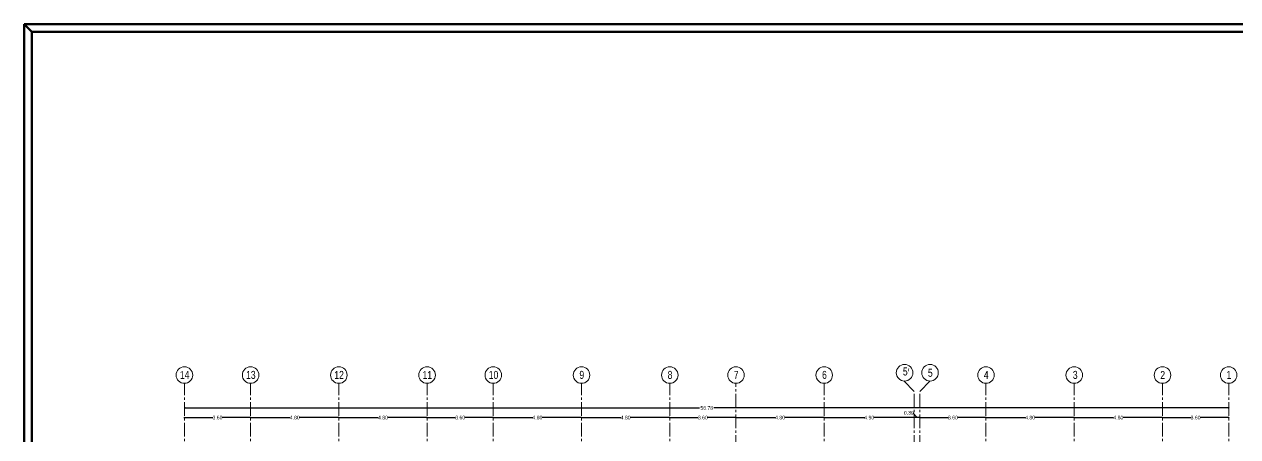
# Model space of a CAD drawing. Extents: x 752 to 1087, y 357 to 811.
# Drawn here: x 852.4 to 918.4, y 788.8 to 811.2 of the extents above; entities that cross this region are included whole.
import ezdxf

# ---------------------------------------------------------------- set-up
doc = ezdxf.new("R2010")
doc.units = 0
doc.header["$MEASUREMENT"] = 0
doc.header["$PDMODE"] = 3
doc.header["$PDSIZE"] = 0.1
doc.linetypes.add('CENTER2', pattern=[1.125, 0.75, -0.125, 0.125, -0.125])
doc.linetypes.add('CENTERX2', pattern=[4, 2.5, -0.5, 0.5, -0.5])
doc.layers.get('0').update_dxf_attribs({"linetype": 'CONTINUOUS', "lineweight": 30})
doc.layers.get('Defpoints').update_dxf_attribs({"linetype": 'CONTINUOUS'})
for name, color, linetype, lineweight in [('axis', 1, 'CENTERX2', 5), ('axis no.', 11, 'CONTINUOUS', 20), ('Dimensions of axis', 11, 'CONTINUOUS', 20), ('UG-BORDER', 20, 'CONTINUOUS', 80)]:
    doc.layers.add(name, color=color, linetype=linetype, lineweight=lineweight)
doc.styles.add('SOSA', font='sosa.shx')
doc.styles.add('SOSA2', font='SOSA.shx', dxfattribs={"width": 0.8})
doc.dimstyles.new('axis dim', dxfattribs={"dimtxt": 0.2, "dimasz": 0.05, "dimexe": 0, "dimexo": 0, "dimgap": 0.001, "dimtad": 0, "dimzin": 0, "dimdsep": 46, "dimtxsty": 'SOSA', "dimblk": 'OBLIQUE', "dimcen": 0, "dimse1": 1, "dimse2": 1, "dimclrd": 256, "dimclre": 256, "dimclrt": 256, "dimadec": 0, "dimazin": 0, "dimtfac": 1, "dimtofl": 0, "dimtmove": 1, "dimatfit": 3, "dimldrblk": 'OBLIQUE', "dimfxl": 0, "dimtolj": 1, "dimtzin": 0, "dimarcsym": 0})

# ---------------------------------------------------------------- blocks, each defined once
blk = doc.blocks.new('_OBLIQUE')
at = {"color": 0, "linetype": 'ByBlock'}
blk.add_line((-0.5, -0.5), (0.5, 0.5), dxfattribs=at)
blk = doc.blocks.new('*D333')
at = {"layer": 'Defpoints', "color": 0, "transparency": 16777216}
for p in [(914.277, 789.846), (914.277, 789.678), (917.877, 789.678)]:
    blk.add_point(p, dxfattribs=at)
at = {"layer": 'Dimensions of axis', "lineweight": -2, "transparency": 16777216}
for p, q in [((914.277, 789.846), (915.829, 789.846)), ((917.877, 789.846), (916.325, 789.846))]:
    blk.add_line(p, q, dxfattribs=at)
at = {"layer": 'Dimensions of axis', "lineweight": -2, "transparency": 16777216, "xscale": 0.05, "yscale": 0.05, "zscale": 0.05, "rotation": 180}
blk.add_blockref('_OBLIQUE', (914.277, 789.846), dxfattribs=at)
at = {"layer": 'Dimensions of axis', "lineweight": -2, "transparency": 16777216, "xscale": 0.05, "yscale": 0.05, "zscale": 0.05}
blk.add_blockref('_OBLIQUE', (917.877, 789.846), dxfattribs=at)
at = {"layer": 'Dimensions of axis', "transparency": 16777216, "insert": (916.077, 789.846), "char_height": 0.2, "attachment_point": 5, "style": 'SOSA'}
blk.add_mtext('\\A1;3.60', dxfattribs=at)
blk = doc.blocks.new('*D334')
at = {"layer": 'Defpoints', "color": 0, "transparency": 16777216}
for p in [(895.877, 789.846), (895.877, 789.519), (900.777, 789.519)]:
    blk.add_point(p, dxfattribs=at)
at = {"layer": 'Dimensions of axis', "lineweight": -2, "transparency": 16777216}
for p, q in [((895.877, 789.846), (898.089, 789.846)), ((900.777, 789.846), (898.565, 789.846))]:
    blk.add_line(p, q, dxfattribs=at)
at = {"layer": 'Dimensions of axis', "lineweight": -2, "transparency": 16777216, "xscale": 0.05, "yscale": 0.05, "zscale": 0.05, "rotation": 180}
blk.add_blockref('_OBLIQUE', (895.877, 789.846), dxfattribs=at)
at = {"layer": 'Dimensions of axis', "lineweight": -2, "transparency": 16777216, "xscale": 0.05, "yscale": 0.05, "zscale": 0.05}
blk.add_blockref('_OBLIQUE', (900.777, 789.846), dxfattribs=at)
at = {"layer": 'Dimensions of axis', "transparency": 16777216, "insert": (898.327, 789.846), "char_height": 0.2, "attachment_point": 5, "style": 'SOSA'}
blk.add_mtext('\\A1;4.90', dxfattribs=at)
blk = doc.blocks.new('*D335')
at = {"layer": 'Defpoints', "color": 0, "transparency": 16777216}
for p in [(891.077, 789.846), (891.077, 789.519), (895.877, 789.519)]:
    blk.add_point(p, dxfattribs=at)
at = {"layer": 'Dimensions of axis', "lineweight": -2, "transparency": 16777216}
for p, q in [((891.077, 789.846), (893.219, 789.846)), ((895.877, 789.846), (893.735, 789.846))]:
    blk.add_line(p, q, dxfattribs=at)
at = {"layer": 'Dimensions of axis', "lineweight": -2, "transparency": 16777216, "xscale": 0.05, "yscale": 0.05, "zscale": 0.05, "rotation": 180}
blk.add_blockref('_OBLIQUE', (891.077, 789.846), dxfattribs=at)
at = {"layer": 'Dimensions of axis', "lineweight": -2, "transparency": 16777216, "xscale": 0.05, "yscale": 0.05, "zscale": 0.05}
blk.add_blockref('_OBLIQUE', (895.877, 789.846), dxfattribs=at)
at = {"layer": 'Dimensions of axis', "transparency": 16777216, "insert": (893.477, 789.846), "char_height": 0.2, "attachment_point": 5, "style": 'SOSA'}
blk.add_mtext('\\A1;4.80', dxfattribs=at)
blk = doc.blocks.new('*D336')
at = {"layer": 'Defpoints', "color": 0, "transparency": 16777216}
for p in [(887.477, 789.846), (887.477, 789.519), (891.077, 789.519)]:
    blk.add_point(p, dxfattribs=at)
at = {"layer": 'Dimensions of axis', "lineweight": -2, "transparency": 16777216}
for p, q in [((887.477, 789.846), (889.029, 789.846)), ((891.077, 789.846), (889.525, 789.846))]:
    blk.add_line(p, q, dxfattribs=at)
at = {"layer": 'Dimensions of axis', "lineweight": -2, "transparency": 16777216, "xscale": 0.05, "yscale": 0.05, "zscale": 0.05, "rotation": 180}
blk.add_blockref('_OBLIQUE', (887.477, 789.846), dxfattribs=at)
at = {"layer": 'Dimensions of axis', "lineweight": -2, "transparency": 16777216, "xscale": 0.05, "yscale": 0.05, "zscale": 0.05}
blk.add_blockref('_OBLIQUE', (891.077, 789.846), dxfattribs=at)
at = {"layer": 'Dimensions of axis', "transparency": 16777216, "insert": (889.277, 789.846), "char_height": 0.2, "attachment_point": 5, "style": 'SOSA'}
blk.add_mtext('\\A1;3.60', dxfattribs=at)
blk = doc.blocks.new('*D337')
at = {"layer": 'Defpoints', "color": 0, "transparency": 16777216}
for p in [(882.677, 789.871), (882.677, 789.846), (887.477, 789.519)]:
    blk.add_point(p, dxfattribs=at)
at = {"layer": 'Dimensions of axis', "lineweight": -2, "transparency": 16777216}
for p, q in [((882.677, 789.846), (884.819, 789.846)), ((887.477, 789.846), (885.335, 789.846))]:
    blk.add_line(p, q, dxfattribs=at)
at = {"layer": 'Dimensions of axis', "lineweight": -2, "transparency": 16777216, "xscale": 0.05, "yscale": 0.05, "zscale": 0.05, "rotation": 180}
blk.add_blockref('_OBLIQUE', (882.677, 789.846), dxfattribs=at)
at = {"layer": 'Dimensions of axis', "lineweight": -2, "transparency": 16777216, "xscale": 0.05, "yscale": 0.05, "zscale": 0.05}
blk.add_blockref('_OBLIQUE', (887.477, 789.846), dxfattribs=at)
at = {"layer": 'Dimensions of axis', "transparency": 16777216, "insert": (885.077, 789.846), "char_height": 0.2, "attachment_point": 5, "style": 'SOSA'}
blk.add_mtext('\\A1;4.80', dxfattribs=at)
blk = doc.blocks.new('*D338')
at = {"layer": 'Defpoints', "color": 0, "transparency": 16777216}
for p in [(877.877, 789.846), (882.677, 789.871), (877.877, 789.38)]:
    blk.add_point(p, dxfattribs=at)
at = {"layer": 'Dimensions of axis', "lineweight": -2, "transparency": 16777216}
for p, q in [((877.877, 789.846), (880.019, 789.846)), ((882.677, 789.846), (880.535, 789.846))]:
    blk.add_line(p, q, dxfattribs=at)
at = {"layer": 'Dimensions of axis', "lineweight": -2, "transparency": 16777216, "xscale": 0.05, "yscale": 0.05, "zscale": 0.05, "rotation": 180}
blk.add_blockref('_OBLIQUE', (877.877, 789.846), dxfattribs=at)
at = {"layer": 'Dimensions of axis', "lineweight": -2, "transparency": 16777216, "xscale": 0.05, "yscale": 0.05, "zscale": 0.05}
blk.add_blockref('_OBLIQUE', (882.677, 789.846), dxfattribs=at)
at = {"layer": 'Dimensions of axis', "transparency": 16777216, "insert": (880.277, 789.846), "char_height": 0.2, "attachment_point": 5, "style": 'SOSA'}
blk.add_mtext('\\A1;4.80', dxfattribs=at)
blk = doc.blocks.new('*D339')
at = {"layer": 'Defpoints', "color": 0, "transparency": 16777216}
for p in [(874.277, 789.846), (874.277, 789.38), (877.877, 789.38)]:
    blk.add_point(p, dxfattribs=at)
at = {"layer": 'Dimensions of axis', "lineweight": -2, "transparency": 16777216}
for p, q in [((874.277, 789.846), (875.829, 789.846)), ((877.877, 789.846), (876.325, 789.846))]:
    blk.add_line(p, q, dxfattribs=at)
at = {"layer": 'Dimensions of axis', "lineweight": -2, "transparency": 16777216, "xscale": 0.05, "yscale": 0.05, "zscale": 0.05, "rotation": 180}
blk.add_blockref('_OBLIQUE', (874.277, 789.846), dxfattribs=at)
at = {"layer": 'Dimensions of axis', "lineweight": -2, "transparency": 16777216, "xscale": 0.05, "yscale": 0.05, "zscale": 0.05}
blk.add_blockref('_OBLIQUE', (877.877, 789.846), dxfattribs=at)
at = {"layer": 'Dimensions of axis', "transparency": 16777216, "insert": (876.077, 789.846), "char_height": 0.2, "attachment_point": 5, "style": 'SOSA'}
blk.add_mtext('\\A1;3.60', dxfattribs=at)
blk = doc.blocks.new('*D340')
at = {"layer": 'Defpoints', "color": 0, "transparency": 16777216}
for p in [(869.477, 789.846), (869.477, 789.38), (874.277, 789.38)]:
    blk.add_point(p, dxfattribs=at)
at = {"layer": 'Dimensions of axis', "lineweight": -2, "transparency": 16777216}
for p, q in [((869.477, 789.846), (871.619, 789.846)), ((874.277, 789.846), (872.135, 789.846))]:
    blk.add_line(p, q, dxfattribs=at)
at = {"layer": 'Dimensions of axis', "lineweight": -2, "transparency": 16777216, "xscale": 0.05, "yscale": 0.05, "zscale": 0.05, "rotation": 180}
blk.add_blockref('_OBLIQUE', (869.477, 789.846), dxfattribs=at)
at = {"layer": 'Dimensions of axis', "lineweight": -2, "transparency": 16777216, "xscale": 0.05, "yscale": 0.05, "zscale": 0.05}
blk.add_blockref('_OBLIQUE', (874.277, 789.846), dxfattribs=at)
at = {"layer": 'Dimensions of axis', "transparency": 16777216, "insert": (871.877, 789.846), "char_height": 0.2, "attachment_point": 5, "style": 'SOSA'}
blk.add_mtext('\\A1;4.80', dxfattribs=at)
blk = doc.blocks.new('*D341')
at = {"layer": 'Defpoints', "color": 0, "transparency": 16777216}
for p in [(864.677, 789.846), (864.677, 789.38), (869.477, 789.38)]:
    blk.add_point(p, dxfattribs=at)
at = {"layer": 'Dimensions of axis', "lineweight": -2, "transparency": 16777216}
for p, q in [((864.677, 789.846), (866.819, 789.846)), ((869.477, 789.846), (867.335, 789.846))]:
    blk.add_line(p, q, dxfattribs=at)
at = {"layer": 'Dimensions of axis', "lineweight": -2, "transparency": 16777216, "xscale": 0.05, "yscale": 0.05, "zscale": 0.05, "rotation": 180}
blk.add_blockref('_OBLIQUE', (864.677, 789.846), dxfattribs=at)
at = {"layer": 'Dimensions of axis', "lineweight": -2, "transparency": 16777216, "xscale": 0.05, "yscale": 0.05, "zscale": 0.05}
blk.add_blockref('_OBLIQUE', (869.477, 789.846), dxfattribs=at)
at = {"layer": 'Dimensions of axis', "transparency": 16777216, "insert": (867.077, 789.846), "char_height": 0.2, "attachment_point": 5, "style": 'SOSA'}
blk.add_mtext('\\A1;4.80', dxfattribs=at)
blk = doc.blocks.new('*D342')
at = {"layer": 'Defpoints', "color": 0, "transparency": 16777216}
for p in [(861.077, 789.846), (861.077, 789.38), (864.677, 789.38)]:
    blk.add_point(p, dxfattribs=at)
at = {"layer": 'Dimensions of axis', "lineweight": -2, "transparency": 16777216}
for p, q in [((861.077, 789.846), (862.629, 789.846)), ((864.677, 789.846), (863.125, 789.846))]:
    blk.add_line(p, q, dxfattribs=at)
at = {"layer": 'Dimensions of axis', "lineweight": -2, "transparency": 16777216, "xscale": 0.05, "yscale": 0.05, "zscale": 0.05, "rotation": 180}
blk.add_blockref('_OBLIQUE', (861.077, 789.846), dxfattribs=at)
at = {"layer": 'Dimensions of axis', "lineweight": -2, "transparency": 16777216, "xscale": 0.05, "yscale": 0.05, "zscale": 0.05}
blk.add_blockref('_OBLIQUE', (864.677, 789.846), dxfattribs=at)
at = {"layer": 'Dimensions of axis', "transparency": 16777216, "insert": (862.877, 789.846), "char_height": 0.2, "attachment_point": 5, "style": 'SOSA'}
blk.add_mtext('\\A1;3.60', dxfattribs=at)
blk = doc.blocks.new('*D350')
at = {"layer": 'Defpoints', "color": 0, "transparency": 16777216}
for p in [(917.877, 790.37), (861.102, 789.567), (917.877, 789.542)]:
    blk.add_point(p, dxfattribs=at)
at = {"layer": 'Dimensions of axis', "lineweight": -2, "transparency": 16777216}
for p, q in [((861.102, 790.37), (889.099, 790.37)), ((917.877, 790.37), (889.879, 790.37))]:
    blk.add_line(p, q, dxfattribs=at)
at = {"layer": 'Dimensions of axis', "lineweight": -2, "transparency": 16777216, "xscale": 0.05, "yscale": 0.05, "zscale": 0.05, "rotation": 180}
blk.add_blockref('_OBLIQUE', (861.102, 790.37), dxfattribs=at)
at = {"layer": 'Dimensions of axis', "lineweight": -2, "transparency": 16777216, "xscale": 0.05, "yscale": 0.05, "zscale": 0.05}
blk.add_blockref('_OBLIQUE', (917.877, 790.37), dxfattribs=at)
at = {"layer": 'Dimensions of axis', "transparency": 16777216, "insert": (889.489, 790.37), "char_height": 0.2, "attachment_point": 5, "style": 'SOSA'}
blk.add_mtext('\\A1;56.78', dxfattribs=at)
blk = doc.blocks.new('*D352')
at = {"layer": 'Defpoints', "color": 0, "transparency": 16777216}
for p in [(904.677, 789.846), (904.677, 789.124), (901.077, 788.289)]:
    blk.add_point(p, dxfattribs=at)
at = {"layer": 'Dimensions of axis', "lineweight": -2, "transparency": 16777216}
for p, q in [((901.077, 789.846), (902.629, 789.846)), ((904.677, 789.846), (903.125, 789.846))]:
    blk.add_line(p, q, dxfattribs=at)
at = {"layer": 'Dimensions of axis', "lineweight": -2, "transparency": 16777216, "xscale": 0.05, "yscale": 0.05, "zscale": 0.05, "rotation": 180}
blk.add_blockref('_OBLIQUE', (901.077, 789.846), dxfattribs=at)
at = {"layer": 'Dimensions of axis', "lineweight": -2, "transparency": 16777216, "xscale": 0.05, "yscale": 0.05, "zscale": 0.05}
blk.add_blockref('_OBLIQUE', (904.677, 789.846), dxfattribs=at)
at = {"layer": 'Dimensions of axis', "transparency": 16777216, "insert": (902.877, 789.846), "char_height": 0.2, "attachment_point": 5, "style": 'SOSA'}
blk.add_mtext('\\A1;3.60', dxfattribs=at)
blk = doc.blocks.new('*D353')
at = {"layer": 'Defpoints', "color": 0, "transparency": 16777216}
for p in [(909.477, 789.846), (904.677, 789.124), (909.477, 789.12)]:
    blk.add_point(p, dxfattribs=at)
at = {"layer": 'Dimensions of axis', "lineweight": -2, "transparency": 16777216}
for p, q in [((904.677, 789.846), (906.819, 789.846)), ((909.477, 789.846), (907.335, 789.846))]:
    blk.add_line(p, q, dxfattribs=at)
at = {"layer": 'Dimensions of axis', "lineweight": -2, "transparency": 16777216, "xscale": 0.05, "yscale": 0.05, "zscale": 0.05, "rotation": 180}
blk.add_blockref('_OBLIQUE', (904.677, 789.846), dxfattribs=at)
at = {"layer": 'Dimensions of axis', "lineweight": -2, "transparency": 16777216, "xscale": 0.05, "yscale": 0.05, "zscale": 0.05}
blk.add_blockref('_OBLIQUE', (909.477, 789.846), dxfattribs=at)
at = {"layer": 'Dimensions of axis', "transparency": 16777216, "insert": (907.077, 789.846), "char_height": 0.2, "attachment_point": 5, "style": 'SOSA'}
blk.add_mtext('\\A1;4.80', dxfattribs=at)
blk = doc.blocks.new('*D354')
at = {"layer": 'Defpoints', "color": 0, "transparency": 16777216}
for p in [(914.277, 789.846), (909.477, 789.12), (914.277, 789.02)]:
    blk.add_point(p, dxfattribs=at)
at = {"layer": 'Dimensions of axis', "lineweight": -2, "transparency": 16777216}
for p, q in [((909.477, 789.846), (911.619, 789.846)), ((914.277, 789.846), (912.135, 789.846))]:
    blk.add_line(p, q, dxfattribs=at)
at = {"layer": 'Dimensions of axis', "lineweight": -2, "transparency": 16777216, "xscale": 0.05, "yscale": 0.05, "zscale": 0.05, "rotation": 180}
blk.add_blockref('_OBLIQUE', (909.477, 789.846), dxfattribs=at)
at = {"layer": 'Dimensions of axis', "lineweight": -2, "transparency": 16777216, "xscale": 0.05, "yscale": 0.05, "zscale": 0.05}
blk.add_blockref('_OBLIQUE', (914.277, 789.846), dxfattribs=at)
at = {"layer": 'Dimensions of axis', "transparency": 16777216, "insert": (911.877, 789.846), "char_height": 0.2, "attachment_point": 5, "style": 'SOSA'}
blk.add_mtext('\\A1;4.80', dxfattribs=at)
blk = doc.blocks.new('*D370')
at = {"layer": 'Defpoints', "color": 0, "transparency": 16777216}
for p in [(900.777, 789.846), (900.777, 789.519), (901.077, 789.519)]:
    blk.add_point(p, dxfattribs=at)
at = {"layer": 'Dimensions of axis', "lineweight": -2, "transparency": 16777216}
for p, q in [((900.699, 790.11), (900.697, 790.11)), ((900.927, 789.846), (900.699, 790.11)), ((901.077, 789.846), (900.777, 789.846))]:
    blk.add_line(p, q, dxfattribs=at)
at = {"layer": 'Dimensions of axis', "lineweight": -2, "transparency": 16777216, "xscale": 0.05, "yscale": 0.05, "zscale": 0.05, "rotation": 180}
blk.add_blockref('_OBLIQUE', (900.777, 789.846), dxfattribs=at)
at = {"layer": 'Dimensions of axis', "lineweight": -2, "transparency": 16777216, "xscale": 0.05, "yscale": 0.05, "zscale": 0.05}
blk.add_blockref('_OBLIQUE', (901.077, 789.846), dxfattribs=at)
at = {"layer": 'Dimensions of axis', "transparency": 16777216, "insert": (900.479, 790.11), "char_height": 0.2, "attachment_point": 5, "style": 'SOSA'}
blk.add_mtext('\\A1;0.30', dxfattribs=at)
blk = doc.blocks.new('UG-DAMANHOUR-LABS-BORD')
at = {"layer": 'UG-BORDER'}
for p, q in [((-90, 66.7), (-90, 0)), ((-90, 0), (-90, 66.7)), ((0, 66.7), (-90, 66.7)), ((-90, 66.7), (-89.596, 66.296)), ((-89.596, 66.296), (-89.596, 0.404)), ((-0.404, 66.296), (-89.596, 66.296))]:
    blk.add_line(p, q, dxfattribs=at)

msp = doc.modelspace()

# ---------------------------------------------------------------- linework, layer by layer
at = {"layer": 'axis', "linetype": 'CENTER2'}
for p, q in [((861.077, 764.0659), (861.077, 791.7109)), ((864.677, 764.0659), (864.677, 791.7109)), ((869.477, 764.0659), (869.477, 791.7109)), ((874.277, 764.0659), (874.277, 791.7109)), ((877.877, 764.0659), (877.877, 791.7109)), ((882.677, 764.0659), (882.677, 791.7109)), ((887.477, 764.0659), (887.477, 791.7109)), ((891.077, 764.5159), (891.077, 791.7109)), ((895.877, 764.0659), (895.877, 791.7109)), ((904.677, 764.0659), (904.677, 791.7109)), ((909.477, 764.0659), (909.477, 791.7109)), ((914.277, 764.0659), (914.277, 791.7109)), ((917.877, 764.0659), (917.877, 791.7109)), ((900.777, 764.5159), (900.777, 791.2699)), ((901.077, 764.5159), (901.077, 791.2699))]:
    msp.add_line(p, q, dxfattribs=at)
at = {"layer": 'axis', "ltscale": 2}
for p, q in [((900.777, 791.2699), (900.2062, 791.8374)), ((901.077, 791.2699), (901.6477, 791.8374))]:
    msp.add_line(p, q, dxfattribs=at)
at = {"layer": 'axis no.'}
for centre in [(900.2488, 792.2872), (901.6343, 792.2872), (861.077, 792.1609), (864.677, 792.1609), (869.477, 792.1609), (874.277, 792.1609), (877.877, 792.1609), (882.677, 792.1609), (887.477, 792.1609), (891.077, 792.1609), (895.877, 792.1609), (904.677, 792.1609), (909.477, 792.1609), (914.277, 792.1609), (917.877, 792.1609)]:
    msp.add_circle(centre, 0.45, dxfattribs=at)

# ---------------------------------------------------------------- block references
msp.add_blockref('UG-DAMANHOUR-LABS-BORD', (942.3655, 744.5405))

# ---------------------------------------------------------------- texts
at = {"layer": 'axis no.', "attachment_point": 5, "style": 'SOSA2'}
for s, insert, char_height in [('14', (861.09, 792.1664), 0.43546), ('13', (864.69, 792.1664), 0.43546), ('12', (869.49, 792.1664), 0.43546), ('11', (874.29, 792.1664), 0.43546), ('10', (877.89, 792.1664), 0.43546), ('9', (882.69, 792.1664), 0.4355), ('8', (887.49, 792.1664), 0.4355), ('7', (891.09, 792.1664), 0.4355), ('6', (895.89, 792.1664), 0.4355), ('5', (900.2864, 792.3523), 0.4355), ('5', (901.6473, 792.2816), 0.4355), ('4', (904.69, 792.1664), 0.4355), ('3', (909.5311, 792.1664), 0.4355), ('2', (914.29, 792.1664), 0.4355), ('1', (917.89, 792.1664), 0.4355)]:
    msp.add_mtext(s, dxfattribs=dict(at, insert=insert, char_height=char_height))
at = {"layer": 'axis no.', "insert": (900.4706, 792.2816), "char_height": 0.435456, "attachment_point": 5}
msp.add_mtext("{\\fArial|b0|i0|c0|p34;'}", dxfattribs=at)

# ---------------------------------------------------------------- dimensions: what is measured, and where the dimension line sits
at = {"layer": 'Dimensions of axis'}
for base, p1, p2, picture, middle in [((917.8769642317, 790.3695206695), (861.1019642317, 789.5667699036), (917.8769642317, 789.5417699036), '*D350', (889.4894642317, 790.3695206695)), ((861.077, 789.8459), (864.677, 789.3802), (861.077, 789.3802), '*D342', (862.877, 789.8459)), ((864.677, 789.8459), (869.477, 789.3802), (864.677, 789.3802), '*D341', (867.077, 789.8459)), ((869.477, 789.8459), (874.277, 789.3802), (869.477, 789.3802), '*D340', (871.877, 789.8459)), ((874.277, 789.8459), (877.877, 789.3802), (874.277, 789.3802), '*D339', (876.077, 789.8459)), ((877.877, 789.8459), (882.677, 789.8709), (877.877, 789.3802), '*D338', (880.277, 789.8459)), ((882.677, 789.8459), (887.477, 789.5192), (882.677, 789.8709), '*D337', (885.077, 789.8459)), ((887.477, 789.8459), (891.077, 789.5192), (887.477, 789.5192), '*D336', (889.277, 789.8459)), ((891.077, 789.8459), (895.877, 789.5192), (891.077, 789.5192), '*D335', (893.477, 789.8459)), ((895.877, 789.8459), (900.777, 789.5192), (895.877, 789.5192), '*D334', (898.327, 789.8459)), ((904.677, 789.8459), (901.077, 788.289), (904.677, 789.124), '*D352', (902.877, 789.8459)), ((909.477, 789.8459), (904.677, 789.124), (909.477, 789.1199), '*D353', (907.077, 789.8459)), ((914.277, 789.8459), (909.477, 789.1199), (914.277, 789.0196), '*D354', (911.877, 789.8459)), ((914.277, 789.8459), (917.877, 789.6776), (914.277, 789.6776), '*D333', (916.077, 789.8459))]:
    dim = msp.add_linear_dim(base=base, p1=p1, p2=p2, dimstyle='axis dim', dxfattribs=at)
    dim.commit()
    dim.dimension.update_dxf_attribs({"geometry": picture, "text_midpoint": middle})
dim = msp.add_linear_dim(base=(900.777, 789.8459), p1=(901.077, 789.5192), p2=(900.777, 789.5192), dimstyle='axis dim', dxfattribs=at)
dim.commit()
dim.dimension.update_dxf_attribs({"geometry": '*D370', "text_midpoint": (900.6962, 790.1095), "dimtype": 160})

doc.saveas('drawing.dxf')
